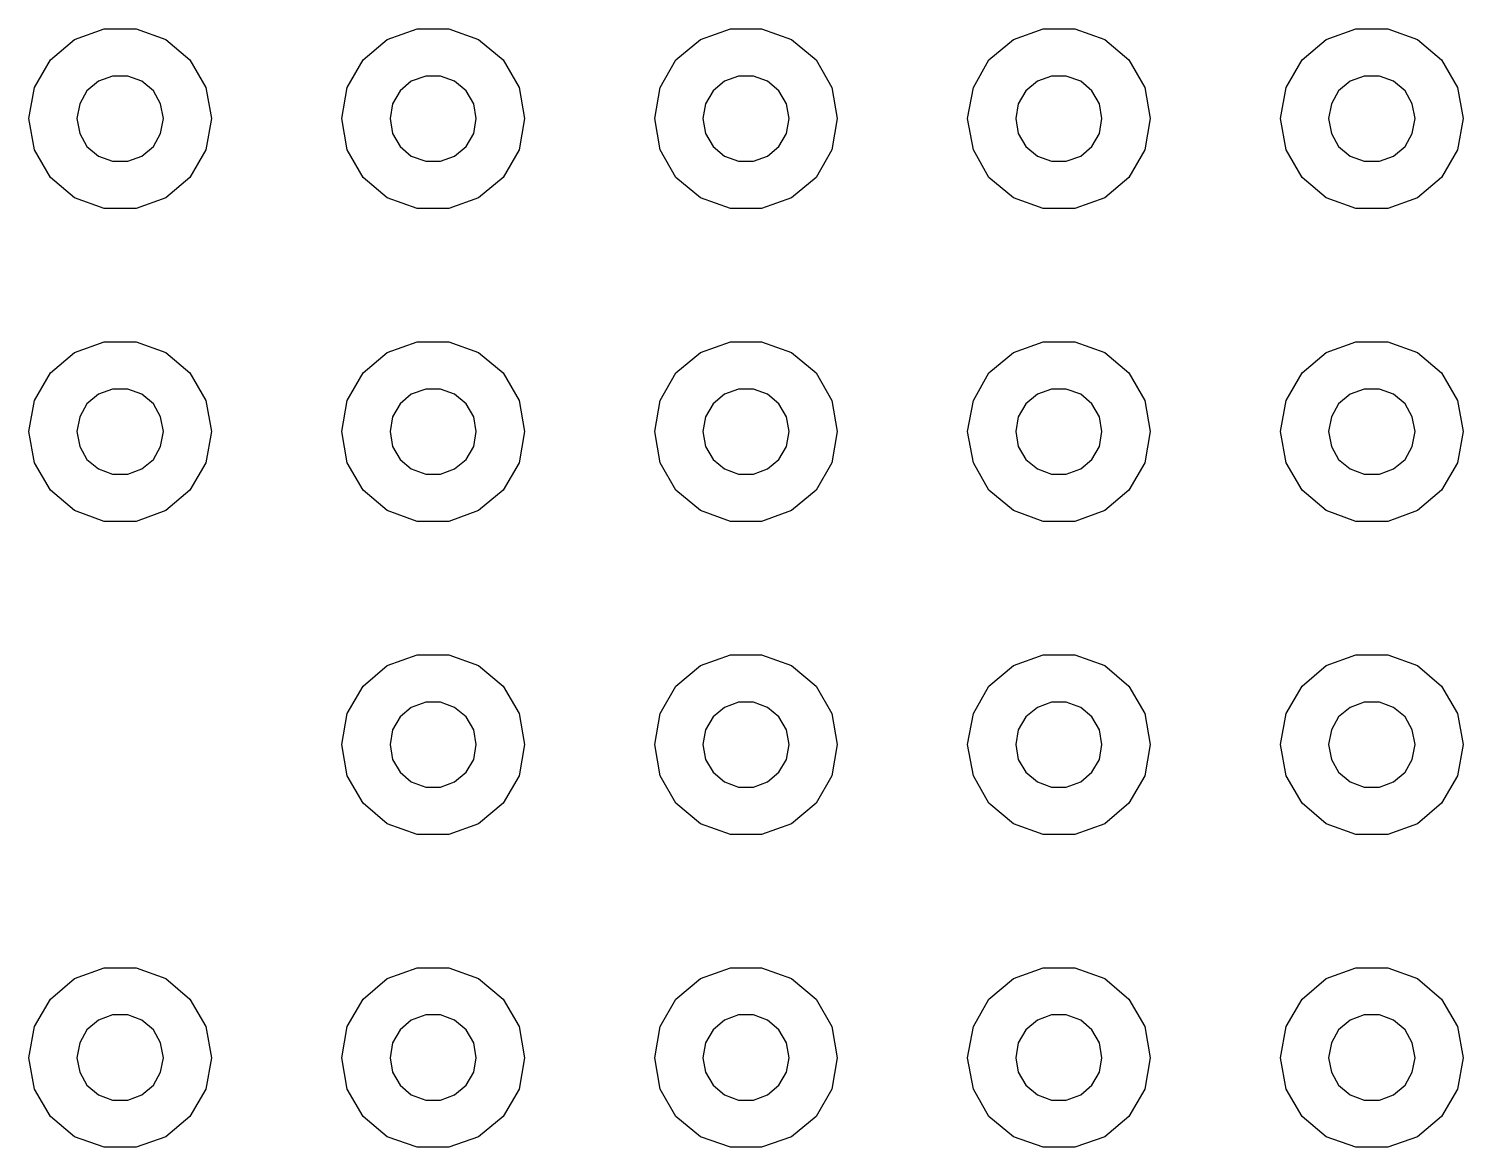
# Model space of a CAD drawing. Extents: x 105.1 to 166.9, y -128.1 to -71.6.
# Drawn here: x 126.962 to 129.943, y -101.397 to -99.073 of the extents above; entities that cross this region are included whole.
import ezdxf

# ---------------------------------------------------------------- set-up
doc = ezdxf.new("R2010")
doc.units = 0
doc.header["$MEASUREMENT"] = 0
doc.layers.add('BLACK', color=7, linetype='CONTINUOUS')

msp = doc.modelspace()

# ---------------------------------------------------------------- linework, layer by layer
at = {"layer": 'Black'}
for p, q in [((127.057, -99.0956), (127.119, -99.0731)), ((127.119, -99.0731), (127.185, -99.0731)), ((127.185, -99.0731), (127.247, -99.0956)), ((127.707, -99.0956), (127.769, -99.0731)), ((127.769, -99.0731), (127.835, -99.0731)), ((127.835, -99.0731), (127.897, -99.0956)), ((128.358, -99.0956), (128.42, -99.0731)), ((128.42, -99.0731), (128.485, -99.0731)), ((128.485, -99.0731), (128.547, -99.0956)), ((129.008, -99.0956), (129.07, -99.0731)), ((129.07, -99.0731), (129.136, -99.0731)), ((129.136, -99.0731), (129.198, -99.0956)), ((129.658, -99.0956), (129.72, -99.0731)), ((129.72, -99.0731), (129.786, -99.0731)), ((129.786, -99.0731), (129.848, -99.0956)), ((127.007, -99.138), (127.057, -99.0956)), ((127.247, -99.0956), (127.297, -99.138)), ((127.657, -99.138), (127.707, -99.0956)), ((127.897, -99.0956), (127.948, -99.138)), ((128.307, -99.138), (128.358, -99.0956)), ((128.547, -99.0956), (128.598, -99.138)), ((128.957, -99.138), (129.008, -99.0956)), ((129.198, -99.0956), (129.248, -99.138)), ((129.608, -99.138), (129.658, -99.0956)), ((129.848, -99.0956), (129.898, -99.138)), ((126.974, -99.1951), (127.007, -99.138)), ((127.297, -99.138), (127.33, -99.1951)), ((127.624, -99.1951), (127.657, -99.138)), ((127.948, -99.138), (127.981, -99.1951)), ((128.274, -99.1951), (128.307, -99.138)), ((128.598, -99.138), (128.631, -99.1951)), ((128.925, -99.1951), (128.957, -99.138)), ((129.248, -99.138), (129.281, -99.1951)), ((129.575, -99.1951), (129.608, -99.138)), ((129.898, -99.138), (129.931, -99.1951)), ((127.136, -99.1716), (127.107, -99.1823)), ((127.168, -99.1716), (127.136, -99.1716)), ((127.197, -99.1823), (127.168, -99.1716)), ((127.787, -99.1716), (127.757, -99.1823)), ((127.818, -99.1716), (127.787, -99.1716)), ((127.847, -99.1823), (127.818, -99.1716)), ((128.437, -99.1716), (128.408, -99.1823)), ((128.468, -99.1716), (128.437, -99.1716)), ((128.497, -99.1823), (128.468, -99.1716)), ((129.087, -99.1716), (129.058, -99.1823)), ((129.118, -99.1716), (129.087, -99.1716)), ((129.148, -99.1823), (129.118, -99.1716)), ((129.737, -99.1716), (129.708, -99.1823)), ((129.769, -99.1716), (129.737, -99.1716)), ((129.798, -99.1823), (129.769, -99.1716)), ((126.962, -99.2599), (126.974, -99.1951)), ((127.083, -99.2023), (127.068, -99.2293)), ((127.107, -99.1823), (127.083, -99.2023)), ((127.221, -99.2023), (127.197, -99.1823)), ((127.236, -99.2293), (127.221, -99.2023)), ((127.33, -99.1951), (127.342, -99.2599)), ((127.613, -99.2599), (127.624, -99.1951)), ((127.734, -99.2023), (127.718, -99.2293)), ((127.757, -99.1823), (127.734, -99.2023)), ((127.871, -99.2023), (127.847, -99.1823)), ((127.887, -99.2293), (127.871, -99.2023)), ((127.981, -99.1951), (127.992, -99.2599)), ((128.263, -99.2599), (128.274, -99.1951)), ((128.384, -99.2023), (128.368, -99.2293)), ((128.408, -99.1823), (128.384, -99.2023)), ((128.521, -99.2023), (128.497, -99.1823)), ((128.537, -99.2293), (128.521, -99.2023)), ((128.631, -99.1951), (128.642, -99.2599)), ((128.913, -99.2599), (128.925, -99.1951)), ((129.034, -99.2023), (129.018, -99.2293)), ((129.058, -99.1823), (129.034, -99.2023)), ((129.171, -99.2023), (129.148, -99.1823)), ((129.187, -99.2293), (129.171, -99.2023)), ((129.281, -99.1951), (129.292, -99.2599)), ((129.563, -99.2599), (129.575, -99.1951)), ((129.684, -99.2023), (129.669, -99.2293)), ((129.708, -99.1823), (129.684, -99.2023)), ((129.822, -99.2023), (129.798, -99.1823)), ((129.837, -99.2293), (129.822, -99.2023)), ((129.931, -99.1951), (129.943, -99.2599)), ((127.068, -99.2293), (127.062, -99.2599)), ((127.242, -99.2599), (127.236, -99.2293)), ((127.718, -99.2293), (127.713, -99.2599)), ((127.892, -99.2599), (127.887, -99.2293)), ((128.368, -99.2293), (128.363, -99.2599)), ((128.542, -99.2599), (128.537, -99.2293)), ((129.018, -99.2293), (129.013, -99.2599)), ((129.192, -99.2599), (129.187, -99.2293)), ((129.669, -99.2293), (129.663, -99.2599)), ((129.843, -99.2599), (129.837, -99.2293)), ((126.974, -99.3248), (126.962, -99.2599)), ((127.062, -99.2599), (127.068, -99.2906)), ((127.236, -99.2906), (127.242, -99.2599)), ((127.342, -99.2599), (127.33, -99.3248)), ((127.624, -99.3248), (127.613, -99.2599)), ((127.713, -99.2599), (127.718, -99.2906)), ((127.887, -99.2906), (127.892, -99.2599)), ((127.992, -99.2599), (127.981, -99.3248)), ((128.274, -99.3248), (128.263, -99.2599)), ((128.363, -99.2599), (128.368, -99.2906)), ((128.537, -99.2906), (128.542, -99.2599)), ((128.642, -99.2599), (128.631, -99.3248)), ((128.925, -99.3248), (128.913, -99.2599)), ((129.013, -99.2599), (129.018, -99.2906)), ((129.187, -99.2906), (129.192, -99.2599)), ((129.292, -99.2599), (129.281, -99.3248)), ((129.575, -99.3248), (129.563, -99.2599)), ((129.663, -99.2599), (129.669, -99.2906)), ((129.837, -99.2906), (129.843, -99.2599)), ((129.943, -99.2599), (129.931, -99.3248)), ((127.068, -99.2906), (127.083, -99.3176)), ((127.221, -99.3176), (127.236, -99.2906)), ((127.718, -99.2906), (127.734, -99.3176)), ((127.871, -99.3176), (127.887, -99.2906)), ((128.368, -99.2906), (128.384, -99.3176)), ((128.521, -99.3176), (128.537, -99.2906)), ((129.018, -99.2906), (129.034, -99.3176)), ((129.171, -99.3176), (129.187, -99.2906)), ((129.669, -99.2906), (129.684, -99.3176)), ((129.822, -99.3176), (129.837, -99.2906)), ((127.007, -99.3819), (126.974, -99.3248)), ((127.083, -99.3176), (127.107, -99.3376)), ((127.197, -99.3376), (127.221, -99.3176)), ((127.33, -99.3248), (127.297, -99.3819)), ((127.657, -99.3819), (127.624, -99.3248)), ((127.734, -99.3176), (127.757, -99.3376)), ((127.847, -99.3376), (127.871, -99.3176)), ((127.981, -99.3248), (127.948, -99.3819)), ((128.307, -99.3819), (128.274, -99.3248)), ((128.384, -99.3176), (128.408, -99.3376)), ((128.497, -99.3376), (128.521, -99.3176)), ((128.631, -99.3248), (128.598, -99.3819)), ((128.957, -99.3819), (128.925, -99.3248)), ((129.034, -99.3176), (129.058, -99.3376)), ((129.148, -99.3376), (129.171, -99.3176)), ((129.281, -99.3248), (129.248, -99.3819)), ((129.608, -99.3819), (129.575, -99.3248)), ((129.684, -99.3176), (129.708, -99.3376)), ((129.798, -99.3376), (129.822, -99.3176)), ((129.931, -99.3248), (129.898, -99.3819)), ((127.107, -99.3376), (127.136, -99.3483)), ((127.136, -99.3483), (127.168, -99.3483)), ((127.168, -99.3483), (127.197, -99.3376)), ((127.757, -99.3376), (127.787, -99.3483)), ((127.787, -99.3483), (127.818, -99.3483)), ((127.818, -99.3483), (127.847, -99.3376)), ((128.408, -99.3376), (128.437, -99.3483)), ((128.437, -99.3483), (128.468, -99.3483)), ((128.468, -99.3483), (128.497, -99.3376)), ((129.058, -99.3376), (129.087, -99.3483)), ((129.087, -99.3483), (129.118, -99.3483)), ((129.118, -99.3483), (129.148, -99.3376)), ((129.708, -99.3376), (129.737, -99.3483)), ((129.737, -99.3483), (129.769, -99.3483)), ((129.769, -99.3483), (129.798, -99.3376)), ((127.057, -99.4242), (127.007, -99.3819)), ((127.297, -99.3819), (127.247, -99.4242)), ((127.707, -99.4242), (127.657, -99.3819)), ((127.948, -99.3819), (127.897, -99.4242)), ((128.358, -99.4242), (128.307, -99.3819)), ((128.598, -99.3819), (128.547, -99.4242)), ((129.008, -99.4242), (128.957, -99.3819)), ((129.248, -99.3819), (129.198, -99.4242)), ((129.658, -99.4242), (129.608, -99.3819)), ((129.898, -99.3819), (129.848, -99.4242)), ((127.119, -99.4468), (127.057, -99.4242)), ((127.247, -99.4242), (127.185, -99.4468)), ((127.769, -99.4468), (127.707, -99.4242)), ((127.897, -99.4242), (127.835, -99.4468)), ((128.42, -99.4468), (128.358, -99.4242)), ((128.547, -99.4242), (128.485, -99.4468)), ((129.07, -99.4468), (129.008, -99.4242)), ((129.198, -99.4242), (129.136, -99.4468)), ((129.72, -99.4468), (129.658, -99.4242)), ((129.848, -99.4242), (129.786, -99.4468)), ((127.185, -99.4468), (127.119, -99.4468)), ((127.835, -99.4468), (127.769, -99.4468)), ((128.485, -99.4468), (128.42, -99.4468)), ((129.136, -99.4468), (129.07, -99.4468)), ((129.786, -99.4468), (129.72, -99.4468)), ((127.057, -99.7458), (127.119, -99.7233)), ((127.119, -99.7233), (127.185, -99.7233)), ((127.185, -99.7233), (127.247, -99.7458)), ((127.707, -99.7458), (127.769, -99.7233)), ((127.769, -99.7233), (127.835, -99.7233)), ((127.835, -99.7233), (127.897, -99.7458)), ((128.358, -99.7458), (128.42, -99.7233)), ((128.42, -99.7233), (128.485, -99.7233)), ((128.485, -99.7233), (128.547, -99.7458)), ((129.008, -99.7458), (129.07, -99.7233)), ((129.07, -99.7233), (129.136, -99.7233)), ((129.136, -99.7233), (129.198, -99.7458)), ((129.658, -99.7458), (129.72, -99.7233)), ((129.72, -99.7233), (129.786, -99.7233)), ((129.786, -99.7233), (129.848, -99.7458)), ((127.007, -99.7882), (127.057, -99.7458)), ((127.247, -99.7458), (127.297, -99.7882)), ((127.657, -99.7882), (127.707, -99.7458)), ((127.897, -99.7458), (127.948, -99.7882)), ((128.307, -99.7882), (128.358, -99.7458)), ((128.547, -99.7458), (128.598, -99.7882)), ((128.957, -99.7882), (129.008, -99.7458)), ((129.198, -99.7458), (129.248, -99.7882)), ((129.608, -99.7882), (129.658, -99.7458)), ((129.848, -99.7458), (129.898, -99.7882)), ((126.974, -99.8452), (127.007, -99.7882)), ((127.297, -99.7882), (127.33, -99.8452)), ((127.624, -99.8452), (127.657, -99.7882)), ((127.948, -99.7882), (127.981, -99.8452)), ((128.274, -99.8452), (128.307, -99.7882)), ((128.598, -99.7882), (128.631, -99.8452)), ((128.925, -99.8452), (128.957, -99.7882)), ((129.248, -99.7882), (129.281, -99.8452)), ((129.575, -99.8452), (129.608, -99.7882)), ((129.898, -99.7882), (129.931, -99.8452)), ((127.107, -99.8324), (127.083, -99.8525)), ((127.136, -99.8218), (127.107, -99.8324)), ((127.168, -99.8218), (127.136, -99.8218)), ((127.197, -99.8324), (127.168, -99.8218)), ((127.221, -99.8525), (127.197, -99.8324)), ((127.757, -99.8324), (127.734, -99.8525)), ((127.787, -99.8218), (127.757, -99.8324)), ((127.818, -99.8218), (127.787, -99.8218)), ((127.847, -99.8324), (127.818, -99.8218)), ((127.871, -99.8525), (127.847, -99.8324)), ((128.408, -99.8324), (128.384, -99.8525)), ((128.437, -99.8218), (128.408, -99.8324)), ((128.468, -99.8218), (128.437, -99.8218)), ((128.497, -99.8324), (128.468, -99.8218)), ((128.521, -99.8525), (128.497, -99.8324)), ((129.058, -99.8324), (129.034, -99.8525)), ((129.087, -99.8218), (129.058, -99.8324)), ((129.118, -99.8218), (129.087, -99.8218)), ((129.148, -99.8324), (129.118, -99.8218)), ((129.171, -99.8525), (129.148, -99.8324)), ((129.708, -99.8324), (129.684, -99.8525)), ((129.737, -99.8218), (129.708, -99.8324)), ((129.769, -99.8218), (129.737, -99.8218)), ((129.798, -99.8324), (129.769, -99.8218)), ((129.822, -99.8525), (129.798, -99.8324)), ((126.962, -99.9101), (126.974, -99.8452)), ((127.083, -99.8525), (127.068, -99.8794)), ((127.236, -99.8794), (127.221, -99.8525)), ((127.33, -99.8452), (127.342, -99.9101)), ((127.613, -99.9101), (127.624, -99.8452)), ((127.734, -99.8525), (127.718, -99.8794)), ((127.887, -99.8794), (127.871, -99.8525)), ((127.981, -99.8452), (127.992, -99.9101)), ((128.263, -99.9101), (128.274, -99.8452)), ((128.384, -99.8525), (128.368, -99.8794)), ((128.537, -99.8794), (128.521, -99.8525)), ((128.631, -99.8452), (128.642, -99.9101)), ((128.913, -99.9101), (128.925, -99.8452)), ((129.034, -99.8525), (129.018, -99.8794)), ((129.187, -99.8794), (129.171, -99.8525)), ((129.281, -99.8452), (129.292, -99.9101)), ((129.563, -99.9101), (129.575, -99.8452)), ((129.684, -99.8525), (129.669, -99.8794)), ((129.837, -99.8794), (129.822, -99.8525)), ((129.931, -99.8452), (129.943, -99.9101)), ((127.068, -99.8794), (127.062, -99.9101)), ((127.242, -99.9101), (127.236, -99.8794)), ((127.718, -99.8794), (127.713, -99.9101)), ((127.892, -99.9101), (127.887, -99.8794)), ((128.368, -99.8794), (128.363, -99.9101)), ((128.542, -99.9101), (128.537, -99.8794)), ((129.018, -99.8794), (129.013, -99.9101)), ((129.192, -99.9101), (129.187, -99.8794)), ((129.669, -99.8794), (129.663, -99.9101)), ((129.843, -99.9101), (129.837, -99.8794)), ((126.974, -99.975), (126.962, -99.9101)), ((127.062, -99.9101), (127.068, -99.9408)), ((127.236, -99.9408), (127.242, -99.9101)), ((127.342, -99.9101), (127.33, -99.975)), ((127.624, -99.975), (127.613, -99.9101)), ((127.713, -99.9101), (127.718, -99.9408)), ((127.887, -99.9408), (127.892, -99.9101)), ((127.992, -99.9101), (127.981, -99.975)), ((128.274, -99.975), (128.263, -99.9101)), ((128.363, -99.9101), (128.368, -99.9408)), ((128.537, -99.9408), (128.542, -99.9101)), ((128.642, -99.9101), (128.631, -99.975)), ((128.925, -99.975), (128.913, -99.9101)), ((129.013, -99.9101), (129.018, -99.9408)), ((129.187, -99.9408), (129.192, -99.9101)), ((129.292, -99.9101), (129.281, -99.975)), ((129.575, -99.975), (129.563, -99.9101)), ((129.663, -99.9101), (129.669, -99.9408)), ((129.837, -99.9408), (129.843, -99.9101)), ((129.943, -99.9101), (129.931, -99.975)), ((127.068, -99.9408), (127.083, -99.9678)), ((127.221, -99.9678), (127.236, -99.9408)), ((127.718, -99.9408), (127.734, -99.9678)), ((127.871, -99.9678), (127.887, -99.9408)), ((128.368, -99.9408), (128.384, -99.9678)), ((128.521, -99.9678), (128.537, -99.9408)), ((129.018, -99.9408), (129.034, -99.9678)), ((129.171, -99.9678), (129.187, -99.9408)), ((129.669, -99.9408), (129.684, -99.9678)), ((129.822, -99.9678), (129.837, -99.9408)), ((127.007, -100.032), (126.974, -99.975)), ((127.083, -99.9678), (127.107, -99.9878)), ((127.197, -99.9878), (127.221, -99.9678)), ((127.33, -99.975), (127.297, -100.032)), ((127.657, -100.032), (127.624, -99.975)), ((127.734, -99.9678), (127.757, -99.9878)), ((127.847, -99.9878), (127.871, -99.9678)), ((127.981, -99.975), (127.948, -100.032)), ((128.307, -100.032), (128.274, -99.975)), ((128.384, -99.9678), (128.408, -99.9878)), ((128.497, -99.9878), (128.521, -99.9678)), ((128.631, -99.975), (128.598, -100.032)), ((128.957, -100.032), (128.925, -99.975)), ((129.034, -99.9678), (129.058, -99.9878)), ((129.148, -99.9878), (129.171, -99.9678)), ((129.281, -99.975), (129.248, -100.032)), ((129.608, -100.032), (129.575, -99.975)), ((129.684, -99.9678), (129.708, -99.9878)), ((129.798, -99.9878), (129.822, -99.9678)), ((129.931, -99.975), (129.898, -100.032)), ((127.107, -99.9878), (127.136, -99.9985)), ((127.136, -99.9985), (127.168, -99.9985)), ((127.168, -99.9985), (127.197, -99.9878)), ((127.757, -99.9878), (127.787, -99.9985)), ((127.787, -99.9985), (127.818, -99.9985)), ((127.818, -99.9985), (127.847, -99.9878)), ((128.408, -99.9878), (128.437, -99.9985)), ((128.437, -99.9985), (128.468, -99.9985)), ((128.468, -99.9985), (128.497, -99.9878)), ((129.058, -99.9878), (129.087, -99.9985)), ((129.087, -99.9985), (129.118, -99.9985)), ((129.118, -99.9985), (129.148, -99.9878)), ((129.708, -99.9878), (129.737, -99.9985)), ((129.737, -99.9985), (129.769, -99.9985)), ((129.769, -99.9985), (129.798, -99.9878)), ((127.057, -100.074), (127.007, -100.032)), ((127.297, -100.032), (127.247, -100.074)), ((127.707, -100.074), (127.657, -100.032)), ((127.948, -100.032), (127.897, -100.074)), ((128.358, -100.074), (128.307, -100.032)), ((128.598, -100.032), (128.547, -100.074)), ((129.008, -100.074), (128.957, -100.032)), ((129.248, -100.032), (129.198, -100.074)), ((129.658, -100.074), (129.608, -100.032)), ((129.898, -100.032), (129.848, -100.074)), ((127.119, -100.097), (127.057, -100.074)), ((127.185, -100.097), (127.119, -100.097)), ((127.247, -100.074), (127.185, -100.097)), ((127.769, -100.097), (127.707, -100.074)), ((127.835, -100.097), (127.769, -100.097)), ((127.897, -100.074), (127.835, -100.097)), ((128.42, -100.097), (128.358, -100.074)), ((128.485, -100.097), (128.42, -100.097)), ((128.547, -100.074), (128.485, -100.097)), ((129.07, -100.097), (129.008, -100.074)), ((129.136, -100.097), (129.07, -100.097)), ((129.198, -100.074), (129.136, -100.097)), ((129.72, -100.097), (129.658, -100.074)), ((129.786, -100.097), (129.72, -100.097)), ((129.848, -100.074), (129.786, -100.097)), ((127.657, -100.439), (127.707, -100.396)), ((127.707, -100.396), (127.769, -100.374)), ((127.769, -100.374), (127.835, -100.374)), ((127.835, -100.374), (127.897, -100.396)), ((127.897, -100.396), (127.948, -100.439)), ((128.307, -100.439), (128.358, -100.396)), ((128.358, -100.396), (128.42, -100.374)), ((128.42, -100.374), (128.485, -100.374)), ((128.485, -100.374), (128.547, -100.396)), ((128.547, -100.396), (128.598, -100.439)), ((128.957, -100.439), (129.008, -100.396)), ((129.008, -100.396), (129.07, -100.374)), ((129.07, -100.374), (129.136, -100.374)), ((129.136, -100.374), (129.198, -100.396)), ((129.198, -100.396), (129.248, -100.439)), ((129.608, -100.439), (129.658, -100.396)), ((129.658, -100.396), (129.72, -100.374)), ((129.72, -100.374), (129.786, -100.374)), ((129.786, -100.374), (129.848, -100.396)), ((129.848, -100.396), (129.898, -100.439)), ((127.624, -100.496), (127.657, -100.439)), ((127.948, -100.439), (127.981, -100.496)), ((128.274, -100.496), (128.307, -100.439)), ((128.598, -100.439), (128.631, -100.496)), ((128.925, -100.496), (128.957, -100.439)), ((129.248, -100.439), (129.281, -100.496)), ((129.575, -100.496), (129.608, -100.439)), ((129.898, -100.439), (129.931, -100.496)), ((127.757, -100.483), (127.734, -100.503)), ((127.787, -100.472), (127.757, -100.483)), ((127.818, -100.472), (127.787, -100.472)), ((127.847, -100.483), (127.818, -100.472)), ((127.871, -100.503), (127.847, -100.483)), ((128.408, -100.483), (128.384, -100.503)), ((128.437, -100.472), (128.408, -100.483)), ((128.468, -100.472), (128.437, -100.472)), ((128.497, -100.483), (128.468, -100.472)), ((128.521, -100.503), (128.497, -100.483)), ((129.058, -100.483), (129.034, -100.503)), ((129.087, -100.472), (129.058, -100.483)), ((129.118, -100.472), (129.087, -100.472)), ((129.148, -100.483), (129.118, -100.472)), ((129.171, -100.503), (129.148, -100.483)), ((129.708, -100.483), (129.684, -100.503)), ((129.737, -100.472), (129.708, -100.483)), ((129.769, -100.472), (129.737, -100.472)), ((129.798, -100.483), (129.769, -100.472)), ((129.822, -100.503), (129.798, -100.483)), ((127.613, -100.56), (127.624, -100.496)), ((127.734, -100.503), (127.718, -100.53)), ((127.887, -100.53), (127.871, -100.503)), ((127.981, -100.496), (127.992, -100.56)), ((128.263, -100.56), (128.274, -100.496)), ((128.384, -100.503), (128.368, -100.53)), ((128.537, -100.53), (128.521, -100.503)), ((128.631, -100.496), (128.642, -100.56)), ((128.913, -100.56), (128.925, -100.496)), ((129.034, -100.503), (129.018, -100.53)), ((129.187, -100.53), (129.171, -100.503)), ((129.281, -100.496), (129.292, -100.56)), ((129.563, -100.56), (129.575, -100.496)), ((129.684, -100.503), (129.669, -100.53)), ((129.837, -100.53), (129.822, -100.503)), ((129.931, -100.496), (129.943, -100.56)), ((127.718, -100.53), (127.713, -100.56)), ((127.892, -100.56), (127.887, -100.53)), ((128.368, -100.53), (128.363, -100.56)), ((128.542, -100.56), (128.537, -100.53)), ((129.018, -100.53), (129.013, -100.56)), ((129.192, -100.56), (129.187, -100.53)), ((129.669, -100.53), (129.663, -100.56)), ((129.843, -100.56), (129.837, -100.53)), ((127.624, -100.625), (127.613, -100.56)), ((127.713, -100.56), (127.718, -100.591)), ((127.887, -100.591), (127.892, -100.56)), ((127.992, -100.56), (127.981, -100.625)), ((128.274, -100.625), (128.263, -100.56)), ((128.363, -100.56), (128.368, -100.591)), ((128.537, -100.591), (128.542, -100.56)), ((128.642, -100.56), (128.631, -100.625)), ((128.925, -100.625), (128.913, -100.56)), ((129.013, -100.56), (129.018, -100.591)), ((129.187, -100.591), (129.192, -100.56)), ((129.292, -100.56), (129.281, -100.625)), ((129.575, -100.625), (129.563, -100.56)), ((129.663, -100.56), (129.669, -100.591)), ((129.837, -100.591), (129.843, -100.56)), ((129.943, -100.56), (129.931, -100.625)), ((127.718, -100.591), (127.734, -100.618)), ((127.871, -100.618), (127.887, -100.591)), ((128.368, -100.591), (128.384, -100.618)), ((128.521, -100.618), (128.537, -100.591)), ((129.018, -100.591), (129.034, -100.618)), ((129.171, -100.618), (129.187, -100.591)), ((129.669, -100.591), (129.684, -100.618)), ((129.822, -100.618), (129.837, -100.591)), ((127.657, -100.682), (127.624, -100.625)), ((127.734, -100.618), (127.757, -100.638)), ((127.757, -100.638), (127.787, -100.649)), ((127.818, -100.649), (127.847, -100.638)), ((127.847, -100.638), (127.871, -100.618)), ((127.981, -100.625), (127.948, -100.682)), ((128.307, -100.682), (128.274, -100.625)), ((128.384, -100.618), (128.408, -100.638)), ((128.408, -100.638), (128.437, -100.649)), ((128.468, -100.649), (128.497, -100.638)), ((128.497, -100.638), (128.521, -100.618)), ((128.631, -100.625), (128.598, -100.682)), ((128.957, -100.682), (128.925, -100.625)), ((129.034, -100.618), (129.058, -100.638)), ((129.058, -100.638), (129.087, -100.649)), ((129.118, -100.649), (129.148, -100.638)), ((129.148, -100.638), (129.171, -100.618)), ((129.281, -100.625), (129.248, -100.682)), ((129.608, -100.682), (129.575, -100.625)), ((129.684, -100.618), (129.708, -100.638)), ((129.708, -100.638), (129.737, -100.649)), ((129.769, -100.649), (129.798, -100.638)), ((129.798, -100.638), (129.822, -100.618)), ((129.931, -100.625), (129.898, -100.682)), ((127.787, -100.649), (127.818, -100.649)), ((128.437, -100.649), (128.468, -100.649)), ((129.087, -100.649), (129.118, -100.649)), ((129.737, -100.649), (129.769, -100.649)), ((127.707, -100.725), (127.657, -100.682)), ((127.948, -100.682), (127.897, -100.725)), ((128.358, -100.725), (128.307, -100.682)), ((128.598, -100.682), (128.547, -100.725)), ((129.008, -100.725), (128.957, -100.682)), ((129.248, -100.682), (129.198, -100.725)), ((129.658, -100.725), (129.608, -100.682)), ((129.898, -100.682), (129.848, -100.725)), ((127.769, -100.747), (127.707, -100.725)), ((127.897, -100.725), (127.835, -100.747)), ((128.42, -100.747), (128.358, -100.725)), ((128.547, -100.725), (128.485, -100.747)), ((129.07, -100.747), (129.008, -100.725)), ((129.198, -100.725), (129.136, -100.747)), ((129.72, -100.747), (129.658, -100.725)), ((129.848, -100.725), (129.786, -100.747)), ((127.835, -100.747), (127.769, -100.747)), ((128.485, -100.747), (128.42, -100.747)), ((129.136, -100.747), (129.07, -100.747)), ((129.786, -100.747), (129.72, -100.747)), ((127.057, -101.046), (127.119, -101.024)), ((127.119, -101.024), (127.185, -101.024)), ((127.185, -101.024), (127.247, -101.046)), ((127.707, -101.046), (127.769, -101.024)), ((127.769, -101.024), (127.835, -101.024)), ((127.835, -101.024), (127.897, -101.046)), ((128.358, -101.046), (128.42, -101.024)), ((128.42, -101.024), (128.485, -101.024)), ((128.485, -101.024), (128.547, -101.046)), ((129.008, -101.046), (129.07, -101.024)), ((129.07, -101.024), (129.136, -101.024)), ((129.136, -101.024), (129.198, -101.046)), ((129.658, -101.046), (129.72, -101.024)), ((129.72, -101.024), (129.786, -101.024)), ((129.786, -101.024), (129.848, -101.046)), ((127.007, -101.089), (127.057, -101.046)), ((127.247, -101.046), (127.297, -101.089)), ((127.657, -101.089), (127.707, -101.046)), ((127.897, -101.046), (127.948, -101.089)), ((128.307, -101.089), (128.358, -101.046)), ((128.547, -101.046), (128.598, -101.089)), ((128.957, -101.089), (129.008, -101.046)), ((129.198, -101.046), (129.248, -101.089)), ((129.608, -101.089), (129.658, -101.046)), ((129.848, -101.046), (129.898, -101.089)), ((126.974, -101.146), (127.007, -101.089)), ((127.297, -101.089), (127.33, -101.146)), ((127.624, -101.146), (127.657, -101.089)), ((127.948, -101.089), (127.981, -101.146)), ((128.274, -101.146), (128.307, -101.089)), ((128.598, -101.089), (128.631, -101.146)), ((128.925, -101.146), (128.957, -101.089)), ((129.248, -101.089), (129.281, -101.146)), ((129.575, -101.146), (129.608, -101.089)), ((129.898, -101.089), (129.931, -101.146)), ((127.107, -101.133), (127.083, -101.153)), ((127.136, -101.122), (127.107, -101.133)), ((127.168, -101.122), (127.136, -101.122)), ((127.197, -101.133), (127.168, -101.122)), ((127.221, -101.153), (127.197, -101.133)), ((127.757, -101.133), (127.734, -101.153)), ((127.787, -101.122), (127.757, -101.133)), ((127.818, -101.122), (127.787, -101.122)), ((127.847, -101.133), (127.818, -101.122)), ((127.871, -101.153), (127.847, -101.133)), ((128.408, -101.133), (128.384, -101.153)), ((128.437, -101.122), (128.408, -101.133)), ((128.468, -101.122), (128.437, -101.122)), ((128.497, -101.133), (128.468, -101.122)), ((128.521, -101.153), (128.497, -101.133)), ((129.058, -101.133), (129.034, -101.153)), ((129.087, -101.122), (129.058, -101.133)), ((129.118, -101.122), (129.087, -101.122)), ((129.148, -101.133), (129.118, -101.122)), ((129.171, -101.153), (129.148, -101.133)), ((129.708, -101.133), (129.684, -101.153)), ((129.737, -101.122), (129.708, -101.133)), ((129.769, -101.122), (129.737, -101.122)), ((129.798, -101.133), (129.769, -101.122)), ((129.822, -101.153), (129.798, -101.133)), ((126.962, -101.211), (126.974, -101.146)), ((127.083, -101.153), (127.068, -101.18)), ((127.236, -101.18), (127.221, -101.153)), ((127.33, -101.146), (127.342, -101.211)), ((127.613, -101.211), (127.624, -101.146)), ((127.734, -101.153), (127.718, -101.18)), ((127.887, -101.18), (127.871, -101.153)), ((127.981, -101.146), (127.992, -101.211)), ((128.263, -101.211), (128.274, -101.146)), ((128.384, -101.153), (128.368, -101.18)), ((128.537, -101.18), (128.521, -101.153)), ((128.631, -101.146), (128.642, -101.211)), ((128.913, -101.211), (128.925, -101.146)), ((129.034, -101.153), (129.018, -101.18)), ((129.187, -101.18), (129.171, -101.153)), ((129.281, -101.146), (129.292, -101.211)), ((129.563, -101.211), (129.575, -101.146)), ((129.684, -101.153), (129.669, -101.18)), ((129.837, -101.18), (129.822, -101.153)), ((129.931, -101.146), (129.943, -101.211)), ((127.068, -101.18), (127.062, -101.211)), ((127.242, -101.211), (127.236, -101.18)), ((127.718, -101.18), (127.713, -101.211)), ((127.892, -101.211), (127.887, -101.18)), ((128.368, -101.18), (128.363, -101.211)), ((128.542, -101.211), (128.537, -101.18)), ((129.018, -101.18), (129.013, -101.211)), ((129.192, -101.211), (129.187, -101.18)), ((129.669, -101.18), (129.663, -101.211)), ((129.843, -101.211), (129.837, -101.18)), ((126.974, -101.276), (126.962, -101.211)), ((127.062, -101.211), (127.068, -101.241)), ((127.236, -101.241), (127.242, -101.211)), ((127.342, -101.211), (127.33, -101.276)), ((127.624, -101.276), (127.613, -101.211)), ((127.713, -101.211), (127.718, -101.241)), ((127.887, -101.241), (127.892, -101.211)), ((127.992, -101.211), (127.981, -101.276)), ((128.274, -101.276), (128.263, -101.211)), ((128.363, -101.211), (128.368, -101.241)), ((128.537, -101.241), (128.542, -101.211)), ((128.642, -101.211), (128.631, -101.276)), ((128.925, -101.276), (128.913, -101.211)), ((129.013, -101.211), (129.018, -101.241)), ((129.187, -101.241), (129.192, -101.211)), ((129.292, -101.211), (129.281, -101.276)), ((129.575, -101.276), (129.563, -101.211)), ((129.663, -101.211), (129.669, -101.241)), ((129.837, -101.241), (129.843, -101.211)), ((129.943, -101.211), (129.931, -101.276)), ((127.068, -101.241), (127.083, -101.268)), ((127.221, -101.268), (127.236, -101.241)), ((127.718, -101.241), (127.734, -101.268)), ((127.871, -101.268), (127.887, -101.241)), ((128.368, -101.241), (128.384, -101.268)), ((128.521, -101.268), (128.537, -101.241)), ((129.018, -101.241), (129.034, -101.268)), ((129.171, -101.268), (129.187, -101.241)), ((129.669, -101.241), (129.684, -101.268)), ((129.822, -101.268), (129.837, -101.241)), ((127.007, -101.333), (126.974, -101.276)), ((127.083, -101.268), (127.107, -101.288)), ((127.107, -101.288), (127.136, -101.299)), ((127.168, -101.299), (127.197, -101.288)), ((127.197, -101.288), (127.221, -101.268)), ((127.33, -101.276), (127.297, -101.333)), ((127.657, -101.333), (127.624, -101.276)), ((127.734, -101.268), (127.757, -101.288)), ((127.757, -101.288), (127.787, -101.299)), ((127.818, -101.299), (127.847, -101.288)), ((127.847, -101.288), (127.871, -101.268)), ((127.981, -101.276), (127.948, -101.333)), ((128.307, -101.333), (128.274, -101.276)), ((128.384, -101.268), (128.408, -101.288)), ((128.408, -101.288), (128.437, -101.299)), ((128.468, -101.299), (128.497, -101.288)), ((128.497, -101.288), (128.521, -101.268)), ((128.631, -101.276), (128.598, -101.333)), ((128.957, -101.333), (128.925, -101.276)), ((129.034, -101.268), (129.058, -101.288)), ((129.058, -101.288), (129.087, -101.299)), ((129.118, -101.299), (129.148, -101.288)), ((129.148, -101.288), (129.171, -101.268)), ((129.281, -101.276), (129.248, -101.333)), ((129.608, -101.333), (129.575, -101.276)), ((129.684, -101.268), (129.708, -101.288)), ((129.708, -101.288), (129.737, -101.299)), ((129.769, -101.299), (129.798, -101.288)), ((129.798, -101.288), (129.822, -101.268)), ((129.931, -101.276), (129.898, -101.333)), ((127.136, -101.299), (127.168, -101.299)), ((127.787, -101.299), (127.818, -101.299)), ((128.437, -101.299), (128.468, -101.299)), ((129.087, -101.299), (129.118, -101.299)), ((129.737, -101.299), (129.769, -101.299)), ((127.057, -101.375), (127.007, -101.333)), ((127.297, -101.333), (127.247, -101.375)), ((127.707, -101.375), (127.657, -101.333)), ((127.948, -101.333), (127.897, -101.375)), ((128.358, -101.375), (128.307, -101.333)), ((128.598, -101.333), (128.547, -101.375)), ((129.008, -101.375), (128.957, -101.333)), ((129.248, -101.333), (129.198, -101.375)), ((129.658, -101.375), (129.608, -101.333)), ((129.898, -101.333), (129.848, -101.375)), ((127.119, -101.397), (127.057, -101.375)), ((127.247, -101.375), (127.185, -101.397)), ((127.769, -101.397), (127.707, -101.375)), ((127.897, -101.375), (127.835, -101.397)), ((128.42, -101.397), (128.358, -101.375)), ((128.547, -101.375), (128.485, -101.397)), ((129.07, -101.397), (129.008, -101.375)), ((129.198, -101.375), (129.136, -101.397)), ((129.72, -101.397), (129.658, -101.375)), ((129.848, -101.375), (129.786, -101.397)), ((127.185, -101.397), (127.119, -101.397)), ((127.835, -101.397), (127.769, -101.397)), ((128.485, -101.397), (128.42, -101.397)), ((129.136, -101.397), (129.07, -101.397)), ((129.786, -101.397), (129.72, -101.397))]:
    msp.add_line(p, q, dxfattribs=at)

doc.saveas('drawing.dxf')
